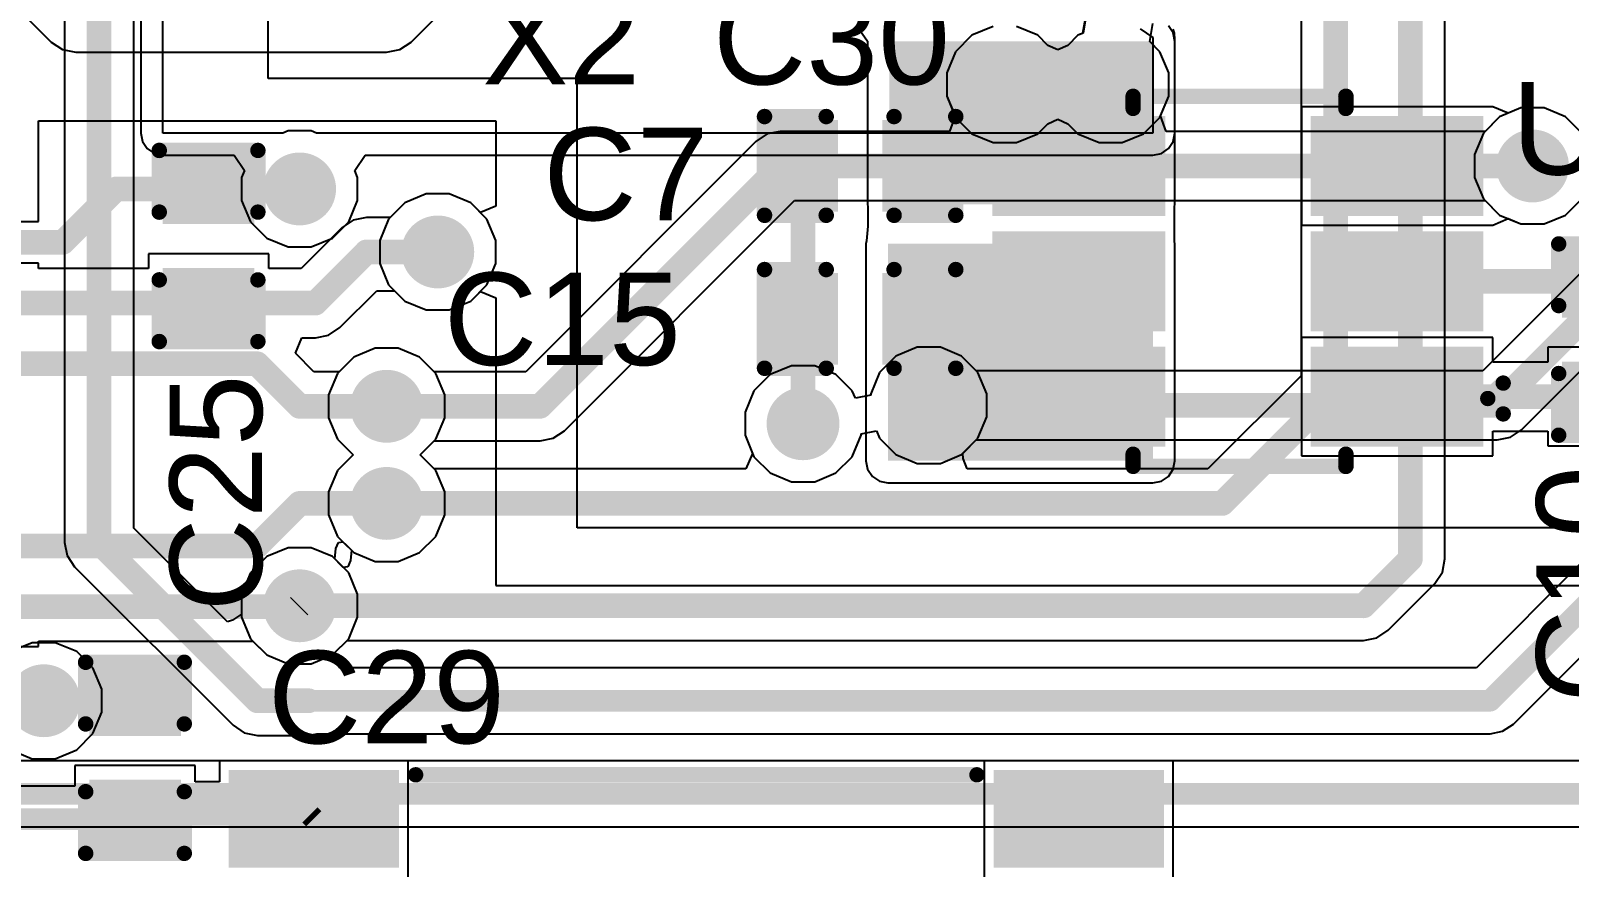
# Model space of a CAD drawing. Header units: inches. Extents: x -3 to 128, y -12 to 41.
# Drawn here: x 108.5 to 121.17, y 12.37 to 19.3 of the extents above; entities that cross this region are included whole.
import ezdxf

# ---------------------------------------------------------------- set-up
doc = ezdxf.new("R2010")
doc.units = ezdxf.units.IN
for name, color, linetype in [('Bottom Layer', 5, 'Continuous'), ('Layer 1', 16, 'Continuous'), ('Layer 2', 76, 'Continuous'), ('Top Layer', 1, 'Continuous'), ('Top Overlay', 2, 'Continuous'), ('Top Paste', 8, 'Continuous'), ('Top Solder', 216, 'Continuous'), ('Via Holes', 16, 'Continuous')]:
    doc.layers.add(name, color=color, linetype=linetype)
doc.styles.add('Arial', font='', dxfattribs={"height": 0.2})
doc.styles.get('Arial').set_extended_font_data('Arial')

msp = doc.modelspace()

# ---------------------------------------------------------------- hatches: boundary and pattern name
at = {"layer": 'Bottom Layer'}
h = msp.add_hatch(color=5, dxfattribs=at)
edge = h.paths.add_edge_path()
edge.add_arc((116.526, 18.859), 0.3, 0, 360)
h = msp.add_hatch(color=5, dxfattribs=at)
edge = h.paths.add_edge_path()
edge.add_arc((117.398, 18.859), 0.3, 0, 360)
h = msp.add_hatch(color=5, dxfattribs=at)
edge = h.paths.add_edge_path()
edge.add_arc((120.872, 18.188), 0.3, 0, 360)
h = msp.add_hatch(color=5, dxfattribs=at)
edge = h.paths.add_edge_path()
edge.add_arc((110.718, 17.999), 0.3, 0, 360)
h = msp.add_hatch(color=5, dxfattribs=at)
edge = h.paths.add_edge_path()
edge.add_arc((111.856, 17.48), 0.3, 0, 360)
h = msp.add_hatch(color=5, dxfattribs=at)
edge = h.paths.add_edge_path()
edge.add_arc((111.435, 16.209), 0.3, 0, 360)
h = msp.add_hatch(color=5, dxfattribs=at)
edge = h.paths.add_edge_path()
edge.add_arc((115.899, 16.217), 0.3, 0, 360)
h = msp.add_hatch(color=5, dxfattribs=at)
edge = h.paths.add_edge_path()
edge.add_arc((114.864, 16.065), 0.3, 0, 360)
h = msp.add_hatch(color=5, dxfattribs=at)
edge = h.paths.add_edge_path()
edge.add_arc((111.435, 15.409), 0.3, 0, 360)
h = msp.add_hatch(color=5, dxfattribs=at)
edge = h.paths.add_edge_path()
edge.add_arc((110.718, 14.566), 0.3, 0, 360)
h = msp.add_hatch(color=5, dxfattribs=at)
edge = h.paths.add_edge_path()
edge.add_arc((108.611, 13.784), 0.3, 0, 360)
at = {"layer": 'Layer 1'}
h = msp.add_hatch(color=16, dxfattribs=at)
edge = h.paths.add_edge_path()
edge.add_arc((116.526, 18.859), 0.3, 0, 360)
h = msp.add_hatch(color=16, dxfattribs=at)
edge = h.paths.add_edge_path()
edge.add_arc((117.398, 18.859), 0.3, 0, 360)
h = msp.add_hatch(color=16, dxfattribs=at)
edge = h.paths.add_edge_path()
edge.add_arc((120.872, 18.188), 0.3, 0, 360)
h = msp.add_hatch(color=16, dxfattribs=at)
edge = h.paths.add_edge_path()
edge.add_arc((110.718, 17.999), 0.3, 0, 360)
h = msp.add_hatch(color=16, dxfattribs=at)
edge = h.paths.add_edge_path()
edge.add_arc((111.856, 17.48), 0.3, 0, 360)
h = msp.add_hatch(color=16, dxfattribs=at)
edge = h.paths.add_edge_path()
edge.add_arc((111.435, 16.209), 0.3, 0, 360)
h = msp.add_hatch(color=16, dxfattribs=at)
edge = h.paths.add_edge_path()
edge.add_arc((115.899, 16.217), 0.3, 0, 360)
h = msp.add_hatch(color=16, dxfattribs=at)
edge = h.paths.add_edge_path()
edge.add_arc((114.864, 16.065), 0.3, 0, 360)
h = msp.add_hatch(color=16, dxfattribs=at)
edge = h.paths.add_edge_path()
edge.add_arc((111.435, 15.409), 0.3, 0, 360)
h = msp.add_hatch(color=16, dxfattribs=at)
edge = h.paths.add_edge_path()
edge.add_arc((110.718, 14.566), 0.3, 0, 360)
h = msp.add_hatch(color=16, dxfattribs=at)
edge = h.paths.add_edge_path()
edge.add_arc((108.611, 13.784), 0.3, 0, 360)
at = {"layer": 'Layer 2'}
h = msp.add_hatch(color=76, dxfattribs=at)
edge = h.paths.add_edge_path()
edge.add_arc((116.526, 18.859), 0.3, 0, 360)
h = msp.add_hatch(color=76, dxfattribs=at)
edge = h.paths.add_edge_path()
edge.add_arc((117.398, 18.859), 0.3, 0, 360)
h = msp.add_hatch(color=76, dxfattribs=at)
edge = h.paths.add_edge_path()
edge.add_arc((120.872, 18.188), 0.3, 0, 360)
h = msp.add_hatch(color=76, dxfattribs=at)
edge = h.paths.add_edge_path()
edge.add_arc((110.718, 17.999), 0.3, 0, 360)
h = msp.add_hatch(color=76, dxfattribs=at)
edge = h.paths.add_edge_path()
edge.add_arc((111.856, 17.48), 0.3, 0, 360)
h = msp.add_hatch(color=76, dxfattribs=at)
edge = h.paths.add_edge_path()
edge.add_arc((111.435, 16.209), 0.3, 0, 360)
h = msp.add_hatch(color=76, dxfattribs=at)
edge = h.paths.add_edge_path()
edge.add_arc((115.899, 16.217), 0.3, 0, 360)
h = msp.add_hatch(color=76, dxfattribs=at)
edge = h.paths.add_edge_path()
edge.add_arc((114.864, 16.065), 0.3, 0, 360)
h = msp.add_hatch(color=76, dxfattribs=at)
edge = h.paths.add_edge_path()
edge.add_arc((111.435, 15.409), 0.3, 0, 360)
h = msp.add_hatch(color=76, dxfattribs=at)
edge = h.paths.add_edge_path()
edge.add_arc((110.718, 14.566), 0.3, 0, 360)
h = msp.add_hatch(color=76, dxfattribs=at)
edge = h.paths.add_edge_path()
edge.add_arc((108.611, 13.784), 0.3, 0, 360)
at = {"layer": 'Top Layer'}
for points in [[(115.576, 17.871), (117.746, 17.871), (117.746, 19.214), (115.576, 19.214)], [(114.636, 17.871), (114.636, 18.506), (115.093, 18.506), (115.093, 17.871)], [(115.576, 17.871), (115.576, 18.506), (116.033, 18.506), (116.033, 17.871)], [(117.746, 17.878), (116.526, 17.878), (116.526, 18.498), (117.746, 18.498)], [(120.366, 17.878), (119.146, 17.878), (119.146, 18.498), (120.366, 18.498)], [(109.651, 18.227), (110.286, 18.227), (110.286, 17.77), (109.651, 17.77)], [(115.563, 15.76), (117.746, 15.76), (117.746, 17.548), (115.563, 17.548)], [(117.746, 16.928), (116.526, 16.928), (116.526, 17.548), (117.746, 17.548)], [(120.366, 16.928), (119.146, 16.928), (119.146, 17.548), (120.366, 17.548)], [(109.651, 17.288), (110.286, 17.288), (110.286, 16.83), (109.651, 16.83)], [(114.636, 16.611), (114.636, 17.246), (115.093, 17.246), (115.093, 16.611)], [(115.576, 16.611), (115.576, 17.246), (116.033, 17.246), (116.033, 16.611)], [(117.746, 15.978), (116.526, 15.978), (116.526, 16.598), (117.746, 16.598)], [(120.366, 15.978), (119.146, 15.978), (119.146, 16.598), (120.366, 16.598)], [(109.045, 14.013), (109.68, 14.013), (109.68, 13.555), (109.045, 13.555)], [(109.045, 13.073), (109.68, 13.073), (109.68, 12.616), (109.045, 12.616)], [(110.235, 13.112), (111.435, 13.112), (111.435, 12.512), (110.235, 12.512)], [(116.535, 13.112), (117.735, 13.112), (117.735, 12.512), (116.535, 12.512)]]:
    msp.add_hatch(color=1, dxfattribs=at).paths.add_polyline_path(points)
h = msp.add_hatch(color=1, dxfattribs=at)
edge = h.paths.add_edge_path()
edge.add_arc((116.526, 18.859), 0.3, 0, 360)
h = msp.add_hatch(color=1, dxfattribs=at)
edge = h.paths.add_edge_path()
edge.add_arc((117.398, 18.859), 0.3, 0, 360)
h = msp.add_hatch(color=1, dxfattribs=at)
edge = h.paths.add_edge_path()
edge.add_arc((120.872, 18.188), 0.3, 0, 360)
h = msp.add_hatch(color=1, dxfattribs=at)
edge = h.paths.add_edge_path()
edge.add_arc((110.718, 17.999), 0.3, 0, 360)
h = msp.add_hatch(color=1, dxfattribs=at)
edge = h.paths.add_edge_path()
edge.add_arc((111.856, 17.48), 0.3, 0, 360)
h = msp.add_hatch(color=1, dxfattribs=at)
edge = h.paths.add_edge_path()
edge.add_arc((111.435, 16.209), 0.3, 0, 360)
h = msp.add_hatch(color=1, dxfattribs=at)
edge = h.paths.add_edge_path()
edge.add_arc((115.899, 16.217), 0.3, 0, 360)
h = msp.add_hatch(color=1, dxfattribs=at)
edge = h.paths.add_edge_path()
edge.add_arc((114.864, 16.065), 0.3, 0, 360)
h = msp.add_hatch(color=1, dxfattribs=at)
edge = h.paths.add_edge_path()
edge.add_arc((111.435, 15.409), 0.3, 0, 360)
h = msp.add_hatch(color=1, dxfattribs=at)
edge = h.paths.add_edge_path()
edge.add_arc((110.718, 14.566), 0.3, 0, 360)
h = msp.add_hatch(color=1, dxfattribs=at)
edge = h.paths.add_edge_path()
edge.add_arc((108.611, 13.784), 0.3, 0, 360)
at = {"layer": 'Top Paste'}
for points in [[(114.636, 17.871), (114.636, 18.506), (115.093, 18.506), (115.093, 17.871)], [(115.576, 17.871), (115.576, 18.506), (116.033, 18.506), (116.033, 17.871)], [(117.746, 17.878), (116.526, 17.878), (116.526, 18.498), (117.746, 18.498)], [(120.366, 17.878), (119.146, 17.878), (119.146, 18.498), (120.366, 18.498)], [(109.651, 18.227), (110.286, 18.227), (110.286, 17.77), (109.651, 17.77)], [(117.746, 16.928), (116.526, 16.928), (116.526, 17.548), (117.746, 17.548)], [(120.366, 16.928), (119.146, 16.928), (119.146, 17.548), (120.366, 17.548)], [(109.651, 17.288), (110.286, 17.288), (110.286, 16.83), (109.651, 16.83)], [(114.636, 16.611), (114.636, 17.246), (115.093, 17.246), (115.093, 16.611)], [(115.576, 16.611), (115.576, 17.246), (116.033, 17.246), (116.033, 16.611)], [(117.746, 15.978), (116.526, 15.978), (116.526, 16.598), (117.746, 16.598)], [(120.366, 15.978), (119.146, 15.978), (119.146, 16.598), (120.366, 16.598)], [(109.045, 14.013), (109.68, 14.013), (109.68, 13.555), (109.045, 13.555)], [(109.045, 13.073), (109.68, 13.073), (109.68, 12.616), (109.045, 12.616)], [(110.235, 13.112), (111.435, 13.112), (111.435, 12.512), (110.235, 12.512)], [(116.535, 13.112), (117.735, 13.112), (117.735, 12.512), (116.535, 12.512)]]:
    msp.add_hatch(color=8, dxfattribs=at).paths.add_polyline_path(points)
at = {"layer": 'Top Solder'}
for points in [[(114.576, 17.811), (114.576, 18.566), (115.153, 18.566), (115.153, 17.811)], [(115.516, 17.811), (115.516, 18.566), (116.093, 18.566), (116.093, 17.811)], [(117.847, 17.777), (116.424, 17.777), (116.424, 18.6), (117.847, 18.6)], [(120.467, 17.777), (119.044, 17.777), (119.044, 18.6), (120.467, 18.6)], [(109.591, 18.287), (110.346, 18.287), (110.346, 17.71), (109.591, 17.71)], [(117.847, 16.827), (116.424, 16.827), (116.424, 17.65), (117.847, 17.65)], [(120.467, 16.827), (119.044, 16.827), (119.044, 17.65), (120.467, 17.65)], [(121.116, 17.517), (121.871, 17.517), (121.871, 16.94), (121.116, 16.94)], [(109.591, 17.348), (110.346, 17.348), (110.346, 16.77), (109.591, 16.77)], [(114.576, 16.551), (114.576, 17.306), (115.153, 17.306), (115.153, 16.551)], [(115.516, 16.551), (115.516, 17.306), (116.093, 17.306), (116.093, 16.551)], [(117.847, 15.877), (116.424, 15.877), (116.424, 16.7), (117.847, 16.7)], [(120.467, 15.877), (119.044, 15.877), (119.044, 16.7), (120.467, 16.7)], [(121.116, 16.577), (121.871, 16.577), (121.871, 16), (121.116, 16)], [(108.985, 14.073), (109.74, 14.073), (109.74, 13.495), (108.985, 13.495)], [(110.134, 13.213), (111.537, 13.213), (111.537, 12.41), (110.134, 12.41)], [(116.434, 13.213), (117.837, 13.213), (117.837, 12.41), (116.434, 12.41)], [(108.985, 13.133), (109.74, 13.133), (109.74, 12.556), (108.985, 12.556)]]:
    msp.add_hatch(color=216, dxfattribs=at).paths.add_polyline_path(points)
at = {"layer": 'Via Holes'}
h = msp.add_hatch(color=7, dxfattribs=at)
edge = h.paths.add_edge_path()
edge.add_arc((116.526, 18.859), 0.15, 0, 360)
h = msp.add_hatch(color=7, dxfattribs=at)
edge = h.paths.add_edge_path()
edge.add_arc((117.398, 18.859), 0.15, 0, 360)
h = msp.add_hatch(color=7, dxfattribs=at)
edge = h.paths.add_edge_path()
edge.add_arc((120.872, 18.188), 0.15, 0, 360)
h = msp.add_hatch(color=7, dxfattribs=at)
edge = h.paths.add_edge_path()
edge.add_arc((110.718, 17.999), 0.15, 0, 360)
h = msp.add_hatch(color=7, dxfattribs=at)
edge = h.paths.add_edge_path()
edge.add_arc((111.856, 17.48), 0.15, 0, 360)
h = msp.add_hatch(color=7, dxfattribs=at)
edge = h.paths.add_edge_path()
edge.add_arc((111.435, 16.209), 0.15, 0, 360)
h = msp.add_hatch(color=7, dxfattribs=at)
edge = h.paths.add_edge_path()
edge.add_arc((115.899, 16.217), 0.15, 0, 360)
h = msp.add_hatch(color=7, dxfattribs=at)
edge = h.paths.add_edge_path()
edge.add_arc((114.864, 16.065), 0.15, 0, 360)
h = msp.add_hatch(color=7, dxfattribs=at)
edge = h.paths.add_edge_path()
edge.add_arc((111.435, 15.409), 0.15, 0, 360)
h = msp.add_hatch(color=7, dxfattribs=at)
edge = h.paths.add_edge_path()
edge.add_arc((110.718, 14.566), 0.15, 0, 360)
h = msp.add_hatch(color=7, dxfattribs=at)
edge = h.paths.add_edge_path()
edge.add_arc((108.611, 13.784), 0.15, 0, 360)

# ---------------------------------------------------------------- linework, layer by layer
at = {"layer": 'Bottom Layer'}
for p, q in [((108.782, 20.417), (108.782, 15.088)), ((109.352, 15.206), (109.352, 19.823)), ((120.151, 14.952), (120.151, 19.812)), ((117.195, 19.429), (117.171, 19.282)), ((118.966, 19.45), (118.966, 16.461)), ((116.255, 19.264), (116.121, 19.129)), ((116.431, 19.337), (116.255, 19.264)), ((116.797, 19.264), (116.621, 19.337)), ((116.879, 19.181), (116.797, 19.264)), ((117.127, 19.264), (117.045, 19.181)), ((117.171, 19.282), (117.127, 19.264)), ((117.72, 19.212), (117.744, 19.36)), ((116.962, 19.144), (116.879, 19.181)), ((117.045, 19.181), (116.962, 19.144)), ((117.803, 19.129), (117.72, 19.212)), ((116.121, 19.129), (116.048, 18.954)), ((117.876, 18.954), (117.803, 19.129)), ((116.048, 18.954), (116.048, 18.764)), ((117.876, 18.764), (117.876, 18.954)), ((116.048, 18.764), (116.121, 18.588)), ((117.803, 18.588), (117.876, 18.764)), ((120.777, 18.666), (120.601, 18.593)), ((120.967, 18.666), (120.777, 18.666)), ((121.143, 18.593), (120.967, 18.666)), ((116.121, 18.588), (116.255, 18.454)), ((116.797, 18.454), (116.879, 18.536)), ((116.879, 18.536), (116.962, 18.574)), ((116.962, 18.574), (117.045, 18.536)), ((117.045, 18.536), (117.127, 18.454)), ((117.669, 18.454), (117.803, 18.588)), ((120.601, 18.593), (120.467, 18.459)), ((121.277, 18.459), (121.143, 18.593)), ((116.255, 18.454), (116.431, 18.381)), ((116.431, 18.381), (116.621, 18.381)), ((116.621, 18.381), (116.797, 18.454)), ((117.127, 18.454), (117.303, 18.381)), ((117.303, 18.381), (117.493, 18.381)), ((117.493, 18.381), (117.669, 18.454)), ((120.467, 18.459), (120.394, 18.283)), ((120.394, 18.283), (120.394, 18.093)), ((120.394, 18.093), (120.467, 17.918)), ((111.585, 17.885), (111.451, 17.751)), ((111.761, 17.958), (111.585, 17.885)), ((111.951, 17.958), (111.761, 17.958)), ((112.127, 17.885), (111.951, 17.958)), ((112.261, 17.751), (112.127, 17.885)), ((120.467, 17.918), (120.601, 17.783)), ((121.143, 17.783), (121.277, 17.918)), ((111.451, 17.751), (111.378, 17.575)), ((112.334, 17.575), (112.261, 17.751)), ((120.601, 17.783), (120.777, 17.711)), ((120.967, 17.711), (121.143, 17.783)), ((120.777, 17.711), (120.967, 17.711)), ((111.378, 17.575), (111.378, 17.385)), ((112.334, 17.385), (112.334, 17.575)), ((111.378, 17.385), (111.451, 17.209)), ((112.261, 17.209), (112.334, 17.385)), ((111.451, 17.209), (111.585, 17.075)), ((112.127, 17.075), (112.261, 17.209)), ((111.585, 17.075), (111.761, 17.002)), ((111.761, 17.002), (111.951, 17.002)), ((111.951, 17.002), (112.127, 17.075)), ((111.164, 16.614), (111.03, 16.48)), ((111.34, 16.687), (111.164, 16.614)), ((111.53, 16.687), (111.34, 16.687)), ((111.706, 16.614), (111.53, 16.687)), ((111.84, 16.48), (111.706, 16.614)), ((115.629, 16.622), (115.494, 16.488)), ((115.804, 16.695), (115.629, 16.622)), ((115.995, 16.695), (115.804, 16.695)), ((116.17, 16.622), (115.995, 16.695)), ((116.305, 16.488), (116.17, 16.622)), ((111.03, 16.48), (110.957, 16.304)), ((111.913, 16.304), (111.84, 16.48)), ((114.769, 16.542), (114.594, 16.47)), ((114.96, 16.542), (114.769, 16.542)), ((115.135, 16.47), (114.96, 16.542)), ((115.494, 16.488), (115.422, 16.312)), ((116.377, 16.312), (116.305, 16.488)), ((114.594, 16.47), (114.459, 16.335)), ((115.27, 16.335), (115.135, 16.47)), ((118.966, 16.461), (118.199, 15.694)), ((110.957, 16.304), (110.957, 16.114)), ((111.913, 16.114), (111.913, 16.304)), ((114.459, 16.335), (114.387, 16.16)), ((115.295, 16.275), (115.27, 16.335)), ((115.422, 16.3), (115.295, 16.275)), ((115.422, 16.312), (115.422, 16.3)), ((116.377, 16.122), (116.377, 16.312)), ((110.957, 16.114), (111.03, 15.938)), ((111.84, 15.938), (111.913, 16.114)), ((114.387, 16.16), (114.387, 15.97)), ((116.305, 15.946), (116.377, 16.122)), ((114.387, 15.97), (114.448, 15.821)), ((111.03, 15.938), (111.159, 15.809)), ((111.711, 15.809), (111.84, 15.938)), ((116.179, 15.821), (116.305, 15.946)), ((111.159, 15.809), (111.03, 15.68)), ((111.826, 15.694), (111.711, 15.809)), ((114.448, 15.821), (114.394, 15.694)), ((116.183, 15.779), (116.179, 15.821)), ((116.217, 15.694), (116.183, 15.779)), ((111.03, 15.68), (110.957, 15.504)), ((114.394, 15.694), (111.826, 15.694)), ((118.199, 15.694), (116.217, 15.694)), ((110.957, 15.504), (110.957, 15.314)), ((110.123, 14.435), (109.352, 15.206)), ((110.957, 15.314), (111.03, 15.138)), ((108.782, 15.088), (108.782, 15.088)), ((108.782, 15.088), (108.804, 14.979)), ((111.03, 15.138), (111.146, 15.023)), ((108.804, 14.979), (108.865, 14.887)), ((110.447, 14.971), (110.313, 14.837)), ((110.623, 15.044), (110.447, 14.971)), ((110.813, 15.044), (110.623, 15.044)), ((110.989, 14.971), (110.813, 15.044)), ((111.078, 14.881), (110.989, 14.971)), ((111.146, 15.023), (111.136, 14.938)), ((120.13, 14.843), (120.151, 14.952)), ((120.151, 14.952), (120.151, 14.952)), ((108.865, 14.887), (110.17, 13.582)), ((110.313, 14.837), (110.24, 14.661)), ((111.115, 14.888), (111.078, 14.881)), ((111.136, 14.938), (111.115, 14.888)), ((120.068, 14.75), (120.13, 14.843)), ((121.265, 14.911), (120.41, 14.056)), ((119.682, 14.365), (120.068, 14.75)), ((110.24, 14.661), (110.24, 14.498)), ((110.165, 14.448), (110.123, 14.435)), ((110.24, 14.498), (110.165, 14.448)), ((120.715, 13.592), (121.649, 14.526)), ((119.59, 14.303), (119.682, 14.365)), ((111.01, 14.183), (111.109, 14.281)), ((111.109, 14.281), (119.481, 14.281)), ((119.481, 14.281), (119.59, 14.303)), ((119.481, 14.281), (119.481, 14.281)), ((111.035, 14.08), (111.01, 14.183)), ((111.049, 14.056), (111.035, 14.08)), ((120.41, 14.056), (111.049, 14.056)), ((110.17, 13.582), (110.17, 13.582)), ((110.17, 13.582), (110.262, 13.521)), ((120.626, 13.533), (120.715, 13.592)), ((110.262, 13.521), (110.371, 13.499)), ((110.371, 13.499), (110.794, 13.499)), ((110.794, 13.499), (110.859, 13.512)), ((110.859, 13.512), (120.522, 13.512)), ((120.522, 13.512), (120.626, 13.533)), ((122.391, 13.289), (106.057, 13.289)), ((105.944, 12.745), (122.503, 12.745))]:
    msp.add_line(p, q, dxfattribs=at)
for points, const_width in [([(109.067, 15.088), (109.067, 20.808)], 0.203), ([(119.251, 16.343), (119.251, 20.216)], 0.203), ([(119.866, 14.952), (119.866, 19.93)], 0.203), ([(118.317, 15.409), (119.251, 16.343)], 0.203), ([(111.435, 15.409), (118.317, 15.409)], 0.203), ([(109.067, 15.088), (110.371, 13.784)], 0.203), ([(120.522, 13.784), (121.743, 15.004)], 0.178), ([(119.481, 14.566), (119.866, 14.952)], 0.203), ([(110.718, 14.566), (119.481, 14.566)], 0.203), ([(110.371, 13.784), (110.794, 13.784)], 0.203), ([(110.794, 13.784), (120.522, 13.784)], 0.178), ([(105.944, 13.017), (122.503, 13.017)], 0.178)]:
    msp.add_lwpolyline(points, dxfattribs=dict(at, const_width=const_width))
for points, const_width in [([(119.2, 16.343, 1), (119.301, 16.343, 1)], 0.102), ([(119.2, 16.343, 1), (119.301, 16.343, 1)], 0.102), ([(111.384, 15.409, 1), (111.486, 15.409, 1)], 0.102), ([(118.266, 15.409, 1), (118.368, 15.409, 1)], 0.102), ([(118.266, 15.409, 1), (118.368, 15.409, 1)], 0.102), ([(109.016, 15.088, 1), (109.118, 15.088, 1)], 0.102), ([(109.016, 15.088, 1), (109.118, 15.088, 1)], 0.102), ([(119.816, 14.952, 1), (119.917, 14.952, 1)], 0.102), ([(119.816, 14.952, 1), (119.917, 14.952, 1)], 0.102), ([(110.667, 14.566, 1), (110.769, 14.566, 1)], 0.102), ([(119.43, 14.566, 1), (119.532, 14.566, 1)], 0.102), ([(119.43, 14.566, 1), (119.532, 14.566, 1)], 0.102), ([(110.32, 13.784, 1), (110.422, 13.784, 1)], 0.102), ([(110.32, 13.784, 1), (110.422, 13.784, 1)], 0.102), ([(110.743, 13.784, 1), (110.844, 13.784, 1)], 0.102), ([(110.749, 13.784, 1), (110.838, 13.784, 1)], 0.0889), ([(120.478, 13.784, 1), (120.567, 13.784, 1)], 0.0889), ([(120.478, 13.784, 1), (120.567, 13.784, 1)], 0.0889)]:
    msp.add_lwpolyline(points, format="xyb", close=True, dxfattribs=dict(at, const_width=const_width))
at = {"layer": 'Layer 1'}
for p, q in [((105.792, 22.089), (108.673, 19.208)), ((111.637, 19.208), (111.927, 19.498)), ((117.188, 19.399), (117.165, 19.279)), ((116.255, 19.264), (116.121, 19.129)), ((116.431, 19.337), (116.255, 19.264)), ((116.797, 19.264), (116.621, 19.337)), ((116.879, 19.181), (116.797, 19.264)), ((117.127, 19.264), (117.045, 19.181)), ((117.165, 19.279), (117.127, 19.264)), ((117.72, 19.212), (117.744, 19.36)), ((108.673, 19.208), (108.673, 19.208)), ((108.673, 19.208), (108.766, 19.146)), ((108.766, 19.146), (108.875, 19.124)), ((111.435, 19.124), (111.544, 19.146)), ((111.544, 19.146), (111.637, 19.208)), ((116.962, 19.144), (116.879, 19.181)), ((117.045, 19.181), (116.962, 19.144)), ((117.803, 19.129), (117.72, 19.212)), ((108.875, 19.124), (111.435, 19.124)), ((111.435, 19.124), (111.435, 19.124)), ((116.121, 19.129), (116.048, 18.954)), ((117.876, 18.954), (117.803, 19.129)), ((116.048, 18.954), (116.048, 18.764)), ((117.876, 18.764), (117.876, 18.954)), ((116.048, 18.764), (116.116, 18.6)), ((117.808, 18.6), (117.876, 18.764)), ((120.777, 18.666), (120.601, 18.593)), ((120.967, 18.666), (120.777, 18.666)), ((121.143, 18.593), (120.967, 18.666)), ((116.116, 18.6), (116.07, 18.473)), ((117.854, 18.473), (117.808, 18.6)), ((120.601, 18.593), (120.481, 18.473)), ((121.277, 18.459), (121.143, 18.593)), ((114.476, 18.39), (112.58, 16.494)), ((114.568, 18.452), (114.476, 18.39)), ((114.476, 18.39), (114.476, 18.39)), ((114.677, 18.473), (114.568, 18.452)), ((116.07, 18.473), (114.677, 18.473)), ((114.677, 18.473), (114.677, 18.473)), ((120.481, 18.473), (117.854, 18.473)), ((111.585, 17.885), (111.451, 17.751)), ((111.761, 17.958), (111.585, 17.885)), ((111.951, 17.958), (111.761, 17.958)), ((112.127, 17.885), (111.951, 17.958)), ((112.261, 17.751), (112.127, 17.885)), ((112.9, 16.008), (114.795, 17.903)), ((114.795, 17.903), (120.481, 17.903)), ((120.481, 17.903), (120.601, 17.783)), ((121.143, 17.783), (121.277, 17.918)), ((111.451, 17.751), (111.378, 17.575)), ((112.334, 17.575), (112.261, 17.751)), ((120.601, 17.783), (120.777, 17.711)), ((120.967, 17.711), (121.143, 17.783)), ((120.777, 17.711), (120.967, 17.711)), ((111.378, 17.575), (111.378, 17.385)), ((112.334, 17.385), (112.334, 17.575)), ((121.458, 17.497), (120.463, 16.502)), ((111.378, 17.385), (111.451, 17.209)), ((112.261, 17.209), (112.334, 17.385)), ((111.451, 17.209), (111.585, 17.075)), ((112.127, 17.075), (112.261, 17.209)), ((120.782, 16.016), (121.944, 17.178)), ((111.585, 17.075), (111.761, 17.002)), ((111.761, 17.002), (111.951, 17.002)), ((111.951, 17.002), (112.127, 17.075)), ((111.164, 16.614), (111.03, 16.48)), ((111.34, 16.687), (111.164, 16.614)), ((111.53, 16.687), (111.34, 16.687)), ((111.706, 16.614), (111.53, 16.687)), ((111.826, 16.494), (111.706, 16.614)), ((115.629, 16.622), (115.494, 16.488)), ((115.804, 16.695), (115.629, 16.622)), ((115.995, 16.695), (115.804, 16.695)), ((116.17, 16.622), (115.995, 16.695)), ((116.29, 16.502), (116.17, 16.622)), ((111.03, 16.48), (110.957, 16.304)), ((112.58, 16.494), (111.826, 16.494)), ((114.769, 16.542), (114.594, 16.47)), ((114.96, 16.542), (114.769, 16.542)), ((115.135, 16.47), (114.96, 16.542)), ((115.494, 16.488), (115.422, 16.312)), ((120.463, 16.502), (116.29, 16.502)), ((114.594, 16.47), (114.459, 16.335)), ((115.27, 16.335), (115.135, 16.47)), ((110.957, 16.304), (110.957, 16.114)), ((114.459, 16.335), (114.387, 16.16)), ((115.295, 16.275), (115.27, 16.335)), ((115.422, 16.3), (115.295, 16.275)), ((115.422, 16.312), (115.422, 16.3)), ((110.957, 16.114), (111.03, 15.938)), ((114.387, 16.16), (114.387, 15.97)), ((112.807, 15.946), (112.9, 16.008)), ((114.387, 15.97), (114.459, 15.794)), ((115.27, 15.794), (115.342, 15.97)), ((115.342, 15.982), (115.469, 16.007)), ((115.342, 15.97), (115.342, 15.982)), ((115.469, 16.007), (115.494, 15.946)), ((120.69, 15.954), (120.782, 16.016)), ((111.03, 15.938), (111.159, 15.809)), ((111.711, 15.809), (111.826, 15.924)), ((111.826, 15.924), (112.698, 15.924)), ((112.698, 15.924), (112.807, 15.946)), ((112.698, 15.924), (112.698, 15.924)), ((115.494, 15.946), (115.629, 15.812)), ((116.17, 15.812), (116.29, 15.932)), ((116.29, 15.932), (120.581, 15.932)), ((120.581, 15.932), (120.69, 15.954)), ((120.581, 15.932), (120.581, 15.932)), ((111.159, 15.809), (111.03, 15.68)), ((111.84, 15.68), (111.711, 15.809)), ((114.459, 15.794), (114.594, 15.66)), ((115.135, 15.66), (115.27, 15.794)), ((115.629, 15.812), (115.804, 15.739)), ((115.804, 15.739), (115.995, 15.739)), ((115.995, 15.739), (116.17, 15.812)), ((111.03, 15.68), (110.957, 15.504)), ((111.913, 15.504), (111.84, 15.68)), ((114.594, 15.66), (114.769, 15.587)), ((114.769, 15.587), (114.96, 15.587)), ((114.96, 15.587), (115.135, 15.66)), ((110.957, 15.504), (110.957, 15.314)), ((111.913, 15.314), (111.913, 15.504)), ((110.957, 15.314), (111.03, 15.138)), ((111.84, 15.138), (111.913, 15.314)), ((111.03, 15.138), (111.164, 15.004)), ((111.706, 15.004), (111.84, 15.138)), ((110.447, 14.971), (110.313, 14.837)), ((110.623, 15.044), (110.447, 14.971)), ((110.813, 15.044), (110.623, 15.044)), ((110.989, 14.971), (110.813, 15.044)), ((111.123, 14.837), (110.989, 14.971)), ((111.164, 15.004), (111.34, 14.931)), ((111.53, 14.931), (111.706, 15.004)), ((110.313, 14.837), (110.24, 14.661)), ((111.196, 14.661), (111.123, 14.837)), ((111.34, 14.931), (111.53, 14.931)), ((110.24, 14.661), (110.24, 14.471)), ((111.196, 14.471), (111.196, 14.661)), ((110.24, 14.471), (110.313, 14.295)), ((111.123, 14.295), (111.196, 14.471)), ((110.313, 14.295), (110.447, 14.161)), ((110.989, 14.161), (111.123, 14.295)), ((110.447, 14.161), (110.623, 14.088)), ((110.623, 14.088), (110.813, 14.088)), ((110.813, 14.088), (110.989, 14.161))]:
    msp.add_line(p, q, dxfattribs=at)
at = {"layer": 'Layer 1', "const_width": 0.203}
for points in [[(112.698, 16.209), (114.677, 18.188)], [(114.677, 18.188), (120.872, 18.188)], [(120.581, 16.217), (121.743, 17.379)], [(111.435, 16.209), (112.698, 16.209)], [(115.899, 16.217), (120.581, 16.217)]]:
    msp.add_lwpolyline(points, dxfattribs=at)
at = {"layer": 'Layer 1', "const_width": 0.102}
for points in [[(114.627, 18.188, 1), (114.728, 18.188, 1)], [(114.627, 18.188, 1), (114.728, 18.188, 1)], [(120.821, 18.188, 1), (120.923, 18.188, 1)], [(111.384, 16.209, 1), (111.486, 16.209, 1)], [(112.647, 16.209, 1), (112.749, 16.209, 1)], [(112.647, 16.209, 1), (112.749, 16.209, 1)], [(115.849, 16.217, 1), (115.95, 16.217, 1)], [(120.53, 16.217, 1), (120.631, 16.217, 1)], [(120.53, 16.217, 1), (120.631, 16.217, 1)]]:
    msp.add_lwpolyline(points, format="xyb", close=True, dxfattribs=at)
at = {"layer": 'Layer 2'}
for p, q in [((109.591, 18.459), (109.591, 22.034)), ((109.41, 20.309), (109.41, 18.459)), ((117.64, 19.317), (117.746, 19.246)), ((117.917, 19.298), (117.913, 19.315)), ((117.924, 19.281), (117.917, 19.298)), ((117.924, 19.264), (117.924, 19.281)), ((117.927, 19.246), (117.924, 19.264)), ((117.746, 19.246), (117.746, 18.459)), ((117.927, 18.459), (117.927, 19.246)), ((120.777, 18.666), (120.601, 18.593)), ((120.967, 18.666), (120.777, 18.666)), ((121.143, 18.593), (120.967, 18.666)), ((120.601, 18.593), (120.467, 18.459)), ((121.277, 18.459), (121.143, 18.593)), ((109.41, 18.459), (109.424, 18.39)), ((109.424, 18.39), (109.463, 18.331)), ((110.58, 18.459), (109.591, 18.459)), ((110.623, 18.477), (110.58, 18.459)), ((110.813, 18.477), (110.623, 18.477)), ((110.856, 18.459), (110.813, 18.477)), ((117.746, 18.459), (110.856, 18.459)), ((117.874, 18.331), (117.913, 18.39)), ((117.913, 18.39), (117.927, 18.459)), ((120.467, 18.459), (120.394, 18.283)), ((109.463, 18.331), (109.522, 18.292)), ((109.522, 18.292), (109.591, 18.278)), ((109.591, 18.278), (110.179, 18.278)), ((110.179, 18.278), (110.264, 18.151)), ((111.172, 18.151), (111.257, 18.278)), ((111.257, 18.278), (117.746, 18.278)), ((117.746, 18.278), (117.815, 18.292)), ((117.815, 18.292), (117.874, 18.331)), ((120.394, 18.283), (120.394, 18.093)), ((110.264, 18.151), (110.24, 18.094)), ((111.196, 18.094), (111.172, 18.151)), ((110.24, 18.094), (110.24, 17.904)), ((111.196, 17.904), (111.196, 18.094)), ((120.394, 18.093), (120.467, 17.918)), ((110.24, 17.904), (110.313, 17.728)), ((111.123, 17.728), (111.196, 17.904)), ((120.467, 17.918), (120.601, 17.783)), ((121.143, 17.783), (121.277, 17.918)), ((120.601, 17.783), (120.777, 17.711)), ((120.967, 17.711), (121.143, 17.783)), ((110.313, 17.728), (110.447, 17.594)), ((110.989, 17.594), (111.123, 17.728)), ((120.777, 17.711), (120.967, 17.711)), ((110.447, 17.594), (110.623, 17.521)), ((110.623, 17.521), (110.813, 17.521)), ((110.813, 17.521), (110.989, 17.594)), ((111.164, 16.614), (111.03, 16.48)), ((111.34, 16.687), (111.164, 16.614)), ((111.53, 16.687), (111.34, 16.687)), ((111.706, 16.614), (111.53, 16.687)), ((111.84, 16.48), (111.706, 16.614)), ((115.629, 16.622), (115.494, 16.488)), ((115.804, 16.695), (115.629, 16.622)), ((115.995, 16.695), (115.804, 16.695)), ((116.17, 16.622), (115.995, 16.695)), ((116.305, 16.488), (116.17, 16.622)), ((111.03, 16.48), (110.957, 16.304)), ((111.913, 16.304), (111.84, 16.48)), ((114.769, 16.542), (114.594, 16.47)), ((114.96, 16.542), (114.769, 16.542)), ((115.135, 16.47), (114.96, 16.542)), ((115.494, 16.488), (115.422, 16.312)), ((116.377, 16.312), (116.305, 16.488)), ((114.594, 16.47), (114.459, 16.335)), ((115.27, 16.335), (115.135, 16.47)), ((110.957, 16.304), (110.957, 16.114)), ((111.913, 16.114), (111.913, 16.304)), ((114.459, 16.335), (114.387, 16.16)), ((115.295, 16.275), (115.27, 16.335)), ((115.422, 16.3), (115.295, 16.275)), ((115.422, 16.312), (115.422, 16.3)), ((116.377, 16.122), (116.377, 16.312)), ((110.957, 16.114), (111.03, 15.938)), ((111.84, 15.938), (111.913, 16.114)), ((114.387, 16.16), (114.387, 15.97)), ((116.305, 15.946), (116.377, 16.122)), ((114.387, 15.97), (114.459, 15.794)), ((115.27, 15.794), (115.342, 15.97)), ((115.342, 15.982), (115.469, 16.007)), ((115.342, 15.97), (115.342, 15.982)), ((115.469, 16.007), (115.494, 15.946)), ((111.03, 15.938), (111.159, 15.809)), ((111.711, 15.809), (111.84, 15.938)), ((115.494, 15.946), (115.629, 15.812)), ((116.17, 15.812), (116.305, 15.946)), ((111.159, 15.809), (111.03, 15.68)), ((111.84, 15.68), (111.711, 15.809)), ((114.459, 15.794), (114.594, 15.66)), ((115.135, 15.66), (115.27, 15.794)), ((115.629, 15.812), (115.804, 15.739)), ((115.804, 15.739), (115.995, 15.739)), ((115.995, 15.739), (116.17, 15.812)), ((111.03, 15.68), (110.957, 15.504)), ((111.913, 15.504), (111.84, 15.68)), ((114.594, 15.66), (114.769, 15.587)), ((114.769, 15.587), (114.96, 15.587)), ((114.96, 15.587), (115.135, 15.66)), ((110.957, 15.504), (110.957, 15.314)), ((111.913, 15.314), (111.913, 15.504)), ((110.957, 15.314), (111.03, 15.138)), ((111.84, 15.138), (111.913, 15.314)), ((111.03, 15.138), (111.164, 15.004)), ((111.706, 15.004), (111.84, 15.138)), ((110.447, 14.971), (110.313, 14.837)), ((110.623, 15.044), (110.447, 14.971)), ((110.813, 15.044), (110.623, 15.044)), ((110.989, 14.971), (110.813, 15.044)), ((111.123, 14.837), (110.989, 14.971)), ((111.164, 15.004), (111.34, 14.931)), ((111.53, 14.931), (111.706, 15.004)), ((110.313, 14.837), (110.24, 14.661)), ((111.196, 14.661), (111.123, 14.837)), ((111.34, 14.931), (111.53, 14.931)), ((110.24, 14.661), (110.24, 14.471)), ((111.196, 14.471), (111.196, 14.661)), ((110.24, 14.471), (110.313, 14.295)), ((111.123, 14.295), (111.196, 14.471)), ((108.516, 14.262), (108.341, 14.189)), ((108.706, 14.262), (108.516, 14.262)), ((108.882, 14.189), (108.706, 14.262)), ((110.313, 14.295), (110.447, 14.161)), ((110.989, 14.161), (111.123, 14.295)), ((109.016, 14.055), (108.882, 14.189)), ((110.447, 14.161), (110.623, 14.088)), ((110.623, 14.088), (110.813, 14.088)), ((110.813, 14.088), (110.989, 14.161)), ((109.089, 13.879), (109.016, 14.055)), ((109.089, 13.689), (109.089, 13.879)), ((109.016, 13.513), (109.089, 13.689)), ((108.882, 13.379), (109.016, 13.513)), ((108.341, 13.379), (108.516, 13.306)), ((108.516, 13.306), (108.706, 13.306)), ((108.706, 13.306), (108.882, 13.379))]:
    msp.add_line(p, q, dxfattribs=at)
at = {"layer": 'Top Layer'}
for p, q in [((110.458, 18.909), (110.458, 22.287)), ((115.306, 19.343), (115.395, 19.216)), ((117.913, 19.284), (117.874, 19.343)), ((117.927, 19.214), (117.913, 19.284)), ((115.395, 19.216), (115.394, 19.214)), ((115.394, 19.214), (115.394, 17.871)), ((117.927, 17.871), (117.927, 19.214)), ((113.004, 18.909), (110.458, 18.909)), ((113.004, 15.207), (113.004, 18.909)), ((120.544, 18.676), (118.968, 18.676)), ((118.968, 18.676), (118.968, 17.701)), ((120.671, 18.622), (120.544, 18.676)), ((120.544, 18.676), (120.544, 18.676)), ((120.777, 18.666), (120.671, 18.622)), ((120.967, 18.666), (120.777, 18.666)), ((121.143, 18.593), (120.967, 18.666)), ((108.568, 17.731), (108.568, 18.559)), ((108.568, 18.559), (112.334, 18.559)), ((112.334, 18.559), (112.334, 17.857)), ((121.277, 18.459), (121.143, 18.593)), ((111.585, 17.885), (111.465, 17.765)), ((111.761, 17.958), (111.585, 17.885)), ((111.951, 17.958), (111.761, 17.958)), ((112.127, 17.885), (111.951, 17.958)), ((112.207, 17.805), (112.127, 17.885)), ((115.394, 17.871), (115.398, 17.853)), ((117.924, 17.853), (117.927, 17.871)), ((121.143, 17.783), (121.277, 17.918)), ((111.16, 17.743), (111.068, 17.681)), ((111.269, 17.765), (111.16, 17.743)), ((111.465, 17.765), (111.269, 17.765)), ((111.269, 17.765), (111.269, 17.765)), ((112.334, 17.857), (112.207, 17.805)), ((115.398, 17.853), (115.398, 17.693)), ((117.924, 17.566), (117.924, 17.853)), ((120.544, 17.701), (120.671, 17.755)), ((120.671, 17.755), (120.777, 17.711)), ((120.967, 17.711), (121.143, 17.783)), ((107.012, 17.731), (108.568, 17.731)), ((111.068, 17.681), (110.73, 17.344)), ((111.068, 17.681), (111.068, 17.681)), ((115.398, 17.693), (115.386, 17.571)), ((115.398, 17.693), (115.398, 17.693)), ((118.968, 17.701), (120.544, 17.701)), ((120.544, 17.701), (120.544, 17.701)), ((120.777, 17.711), (120.967, 17.711)), ((115.386, 17.571), (115.382, 17.548)), ((115.382, 17.548), (115.382, 15.76)), ((117.927, 17.548), (117.924, 17.566)), ((117.927, 15.76), (117.927, 17.548)), ((108.568, 17.387), (107.012, 17.387)), ((108.568, 17.344), (108.568, 17.387)), ((110.464, 17.465), (109.473, 17.465)), ((109.473, 17.465), (109.473, 17.344)), ((110.464, 17.344), (110.464, 17.465)), ((109.473, 17.344), (108.568, 17.344)), ((110.73, 17.344), (110.464, 17.344)), ((111.05, 16.858), (111.353, 17.16)), ((111.353, 17.16), (111.5, 17.16)), ((111.5, 17.16), (111.585, 17.075)), ((112.127, 17.075), (112.207, 17.155)), ((112.207, 17.155), (112.334, 17.102)), ((111.585, 17.075), (111.761, 17.002)), ((111.761, 17.002), (111.951, 17.002)), ((111.951, 17.002), (112.127, 17.075)), ((112.334, 17.102), (112.334, 14.734)), ((110.957, 16.796), (111.05, 16.858)), ((110.683, 16.647), (110.735, 16.774)), ((110.735, 16.774), (110.848, 16.774)), ((110.848, 16.774), (110.957, 16.796)), ((110.848, 16.774), (110.848, 16.774)), ((120.544, 16.776), (118.968, 16.776)), ((118.968, 16.776), (118.968, 15.801)), ((120.544, 16.573), (120.544, 16.776)), ((110.836, 16.494), (110.683, 16.647)), ((111.164, 16.614), (111.044, 16.494)), ((111.34, 16.687), (111.164, 16.614)), ((111.53, 16.687), (111.34, 16.687)), ((111.706, 16.614), (111.53, 16.687)), ((111.84, 16.48), (111.706, 16.614)), ((121.989, 16.695), (120.999, 16.695)), ((120.999, 16.695), (120.999, 16.573)), ((111.044, 16.494), (110.836, 16.494)), ((111.913, 16.304), (111.84, 16.48)), ((120.999, 16.573), (120.544, 16.573)), ((111.913, 16.114), (111.913, 16.304)), ((111.84, 15.938), (111.913, 16.114)), ((120.544, 15.801), (120.544, 16.003)), ((120.544, 16.003), (120.999, 16.003)), ((120.999, 16.003), (120.999, 15.882)), ((111.711, 15.809), (111.84, 15.938)), ((120.999, 15.882), (121.989, 15.882)), ((111.84, 15.68), (111.711, 15.809)), ((115.382, 15.76), (115.395, 15.691)), ((117.913, 15.691), (117.927, 15.76)), ((118.968, 15.801), (120.544, 15.801)), ((111.913, 15.504), (111.84, 15.68)), ((115.395, 15.691), (115.435, 15.632)), ((115.435, 15.632), (115.494, 15.592)), ((115.494, 15.592), (115.563, 15.579)), ((117.746, 15.579), (117.815, 15.592)), ((117.815, 15.592), (117.874, 15.632)), ((117.874, 15.632), (117.913, 15.691)), ((111.913, 15.314), (111.913, 15.504)), ((115.563, 15.579), (117.746, 15.579)), ((111.84, 15.138), (111.913, 15.314)), ((121.31, 15.207), (113.004, 15.207)), ((111.017, 15.037), (111.038, 15.087)), ((111.038, 15.087), (111.075, 15.094)), ((111.075, 15.094), (111.164, 15.004)), ((111.706, 15.004), (111.84, 15.138)), ((111.007, 14.952), (111.017, 15.037)), ((111.123, 14.837), (111.007, 14.952)), ((111.164, 15.004), (111.34, 14.931)), ((111.53, 14.931), (111.706, 15.004)), ((111.196, 14.661), (111.123, 14.837)), ((111.34, 14.931), (111.53, 14.931)), ((112.334, 14.734), (121.338, 14.734)), ((111.196, 14.471), (111.196, 14.661)), ((111.123, 14.295), (111.196, 14.471)), ((107.012, 14.231), (108.568, 14.231)), ((108.568, 14.231), (108.568, 14.274)), ((108.568, 14.274), (110.334, 14.274)), ((110.334, 14.274), (110.447, 14.161)), ((110.989, 14.161), (111.123, 14.295)), ((110.447, 14.161), (110.623, 14.088)), ((110.623, 14.088), (110.813, 14.088)), ((110.813, 14.088), (110.989, 14.161)), ((109.858, 13.251), (108.867, 13.251)), ((108.867, 13.251), (108.867, 13.081)), ((109.858, 13.116), (109.858, 13.251)), ((111.613, 13.289), (110.057, 13.289)), ((110.057, 13.289), (110.057, 13.116)), ((111.613, 12.334), (111.613, 13.289)), ((117.913, 13.289), (116.357, 13.289)), ((116.357, 13.289), (116.357, 12.334)), ((117.913, 12.334), (117.913, 13.289)), ((108.867, 13.081), (106.368, 13.081)), ((110.057, 13.116), (109.858, 13.116))]:
    msp.add_line(p, q, dxfattribs=at)
for points, const_width in [([(114.864, 16.928), (114.864, 18.188)], 0.203), ([(119.756, 18.188), (120.872, 18.188)], 0.203), ([(108.768, 17.559), (109.207, 17.999)], 0.203), ([(109.207, 17.999), (109.968, 17.999)], 0.203), ([(109.968, 17.999), (110.718, 17.999)], 0.203), ([(107.79, 17.559), (108.768, 17.559)], 0.203), ([(110.848, 17.059), (111.269, 17.48)], 0.203), ([(111.269, 17.48), (111.856, 17.48)], 0.203), ([(119.756, 17.238), (122.605, 17.238)], 0.203), ([(107.79, 17.059), (109.968, 17.059)], 0.203), ([(109.968, 17.059), (110.848, 17.059)], 0.203), ([(114.864, 16.065), (114.864, 16.928)], 0.203), ([(107.79, 16.559), (110.368, 16.559)], 0.203), ([(110.368, 16.559), (110.718, 16.209)], 0.203), ([(119.756, 16.288), (121.494, 16.288)], 0.203), ([(110.718, 16.209), (111.435, 16.209)], 0.203), ([(114.864, 15.988), (114.864, 16.065)], 0.203), ([(110.368, 15.059), (110.718, 15.409)], 0.203), ([(110.718, 15.409), (111.435, 15.409)], 0.203), ([(107.79, 15.059), (110.368, 15.059)], 0.203), ([(107.79, 14.559), (110.711, 14.559)], 0.203), ([(110.711, 14.559), (110.718, 14.566)], 0.203), ([(108.611, 13.784), (109.362, 13.784)], 0.203), ([(109.327, 12.809), (109.362, 12.844)], 0.178), ([(109.362, 12.844), (110.803, 12.844)], 0.178), ([(110.803, 12.844), (110.835, 12.812)], 0.178), ([(106.04, 12.809), (109.327, 12.809)], 0.178)]:
    msp.add_lwpolyline(points, dxfattribs=dict(at, const_width=const_width))
for points, const_width in [([(114.814, 18.188, 1), (114.915, 18.188, 1)], 0.102), ([(119.705, 18.188, 1), (119.807, 18.188, 1)], 0.102), ([(120.821, 18.188, 1), (120.923, 18.188, 1)], 0.102), ([(109.157, 17.999, 1), (109.258, 17.999, 1)], 0.102), ([(109.157, 17.999, 1), (109.258, 17.999, 1)], 0.102), ([(109.917, 17.999, 1), (110.019, 17.999, 1)], 0.102), ([(109.917, 17.999, 1), (110.019, 17.999, 1)], 0.102), ([(110.667, 17.999, 1), (110.769, 17.999, 1)], 0.102), ([(108.717, 17.559, 1), (108.818, 17.559, 1)], 0.102), ([(108.717, 17.559, 1), (108.818, 17.559, 1)], 0.102), ([(111.218, 17.48, 1), (111.32, 17.48, 1)], 0.102), ([(111.218, 17.48, 1), (111.32, 17.48, 1)], 0.102), ([(111.805, 17.48, 1), (111.907, 17.48, 1)], 0.102), ([(119.705, 17.238, 1), (119.807, 17.238, 1)], 0.102), ([(109.917, 17.059, 1), (110.019, 17.059, 1)], 0.102), ([(109.917, 17.059, 1), (110.019, 17.059, 1)], 0.102), ([(110.797, 17.059, 1), (110.899, 17.059, 1)], 0.102), ([(110.797, 17.059, 1), (110.899, 17.059, 1)], 0.102), ([(114.814, 16.928, 1), (114.915, 16.928, 1)], 0.102), ([(114.814, 16.928, 1), (114.915, 16.928, 1)], 0.102), ([(110.317, 16.559, 1), (110.419, 16.559, 1)], 0.102), ([(110.317, 16.559, 1), (110.419, 16.559, 1)], 0.102), ([(119.705, 16.288, 1), (119.807, 16.288, 1)], 0.102), ([(110.667, 16.209, 1), (110.769, 16.209, 1)], 0.102), ([(110.667, 16.209, 1), (110.769, 16.209, 1)], 0.102), ([(111.384, 16.209, 1), (111.486, 16.209, 1)], 0.102), ([(114.814, 16.065, 1), (114.915, 16.065, 1)], 0.102), ([(114.814, 16.065, 1), (114.915, 16.065, 1)], 0.102), ([(114.814, 15.988, 1), (114.915, 15.988, 1)], 0.102), ([(110.667, 15.409, 1), (110.769, 15.409, 1)], 0.102), ([(110.667, 15.409, 1), (110.769, 15.409, 1)], 0.102), ([(111.384, 15.409, 1), (111.486, 15.409, 1)], 0.102), ([(110.317, 15.059, 1), (110.419, 15.059, 1)], 0.102), ([(110.317, 15.059, 1), (110.419, 15.059, 1)], 0.102), ([(110.66, 14.559, 1), (110.762, 14.559, 1)], 0.102), ([(110.66, 14.559, 1), (110.762, 14.559, 1)], 0.102), ([(110.667, 14.566, 1), (110.769, 14.566, 1)], 0.102), ([(108.56, 13.784, 1), (108.662, 13.784, 1)], 0.102), ([(109.312, 13.784, 1), (109.413, 13.784, 1)], 0.102), ([(109.318, 12.844, 1), (109.407, 12.844, 1)], 0.0889), ([(109.318, 12.844, 1), (109.407, 12.844, 1)], 0.0889), ([(110.758, 12.844, 1), (110.847, 12.844, 1)], 0.0889), ([(110.758, 12.844, 1), (110.847, 12.844, 1)], 0.0889), ([(109.283, 12.809, 1), (109.372, 12.809, 1)], 0.0889), ([(109.283, 12.809, 1), (109.372, 12.809, 1)], 0.0889), ([(110.791, 12.812, 1), (110.88, 12.812, 1)], 0.0889)]:
    msp.add_lwpolyline(points, format="xyb", close=True, dxfattribs=dict(at, const_width=const_width))
at = {"layer": 'Top Overlay', "const_width": 0.127}
for points in [[(117.582, 18.662), (117.582, 18.762)], [(117.582, 18.762), (119.335, 18.762)], [(119.335, 18.662), (119.335, 18.762)], [(114.547, 18.595), (115.055, 18.595)], [(114.547, 17.782), (114.547, 18.595)], [(115.614, 18.595), (116.122, 18.595)], [(116.122, 17.782), (116.122, 18.595)], [(109.562, 17.808), (109.562, 18.316)], [(109.562, 18.316), (110.375, 18.316)], [(110.375, 17.808), (110.375, 18.316)], [(114.547, 17.782), (115.055, 17.782)], [(115.614, 17.782), (116.122, 17.782)], [(121.087, 17.038), (121.087, 17.546)], [(121.087, 17.546), (121.9, 17.546)], [(114.547, 17.335), (115.055, 17.335)], [(114.547, 16.522), (114.547, 17.335)], [(115.614, 17.335), (116.122, 17.335)], [(116.122, 16.522), (116.122, 17.335)], [(109.562, 16.742), (109.562, 17.25)], [(110.375, 16.742), (110.375, 17.25)], [(109.562, 16.742), (110.375, 16.742)], [(114.547, 16.522), (115.055, 16.522)], [(115.614, 16.522), (116.122, 16.522)], [(121.087, 15.971), (121.087, 16.479)], [(120.503, 16.273), (120.63, 16.4)], [(120.63, 16.146), (120.63, 16.4)], [(120.503, 16.273), (120.63, 16.146)], [(121.087, 15.971), (121.9, 15.971)], [(117.582, 15.714), (117.582, 15.814)], [(119.335, 15.714), (119.335, 15.814)], [(117.582, 15.714), (119.335, 15.714)], [(108.956, 13.593), (108.956, 14.101)], [(108.956, 14.101), (109.769, 14.101)], [(109.769, 13.593), (109.769, 14.101)], [(111.674, 13.174), (116.297, 13.174)], [(108.956, 12.527), (108.956, 13.035)], [(109.769, 12.527), (109.769, 13.035)], [(108.956, 12.527), (109.769, 12.527)]]:
    msp.add_lwpolyline(points, dxfattribs=at)
at = {"layer": 'Top Overlay', "const_width": 0.0635}
for points in [[(117.551, 18.762, 1), (117.614, 18.762, 1)], [(117.551, 18.762, 1), (117.614, 18.762, 1)], [(119.303, 18.762, 1), (119.367, 18.762, 1)], [(119.303, 18.762, 1), (119.367, 18.762, 1)], [(114.515, 18.595, 1), (114.579, 18.595, 1)], [(114.515, 18.595, 1), (114.579, 18.595, 1)], [(115.023, 18.595, 1), (115.087, 18.595, 1)], [(115.582, 18.595, 1), (115.646, 18.595, 1)], [(116.09, 18.595, 1), (116.154, 18.595, 1)], [(116.09, 18.595, 1), (116.154, 18.595, 1)], [(117.551, 18.662, 1), (117.614, 18.662, 1)], [(119.303, 18.662, 1), (119.367, 18.662, 1)], [(109.53, 18.316, 1), (109.594, 18.316, 1)], [(109.53, 18.316, 1), (109.594, 18.316, 1)], [(110.343, 18.316, 1), (110.406, 18.316, 1)], [(110.343, 18.316, 1), (110.406, 18.316, 1)], [(109.53, 17.808, 1), (109.594, 17.808, 1)], [(110.343, 17.808, 1), (110.406, 17.808, 1)], [(114.515, 17.782, 1), (114.579, 17.782, 1)], [(114.515, 17.782, 1), (114.579, 17.782, 1)], [(115.023, 17.782, 1), (115.087, 17.782, 1)], [(115.582, 17.782, 1), (115.646, 17.782, 1)], [(116.09, 17.782, 1), (116.154, 17.782, 1)], [(116.09, 17.782, 1), (116.154, 17.782, 1)], [(121.056, 17.546, 1), (121.119, 17.546, 1)], [(121.056, 17.546, 1), (121.119, 17.546, 1)], [(114.515, 17.335, 1), (114.579, 17.335, 1)], [(114.515, 17.335, 1), (114.579, 17.335, 1)], [(115.023, 17.335, 1), (115.087, 17.335, 1)], [(115.582, 17.335, 1), (115.646, 17.335, 1)], [(116.09, 17.335, 1), (116.154, 17.335, 1)], [(116.09, 17.335, 1), (116.154, 17.335, 1)], [(109.53, 17.25, 1), (109.594, 17.25, 1)], [(110.343, 17.25, 1), (110.406, 17.25, 1)], [(121.056, 17.038, 1), (121.119, 17.038, 1)], [(109.53, 16.742, 1), (109.594, 16.742, 1)], [(109.53, 16.742, 1), (109.594, 16.742, 1)], [(110.343, 16.742, 1), (110.406, 16.742, 1)], [(110.343, 16.742, 1), (110.406, 16.742, 1)], [(114.515, 16.522, 1), (114.579, 16.522, 1)], [(114.515, 16.522, 1), (114.579, 16.522, 1)], [(115.023, 16.522, 1), (115.087, 16.522, 1)], [(115.582, 16.522, 1), (115.646, 16.522, 1)], [(116.09, 16.522, 1), (116.154, 16.522, 1)], [(116.09, 16.522, 1), (116.154, 16.522, 1)], [(121.056, 16.479, 1), (121.119, 16.479, 1)], [(120.599, 16.4, 1), (120.662, 16.4, 1)], [(120.599, 16.4, 1), (120.662, 16.4, 1)], [(120.472, 16.273, 1), (120.535, 16.273, 1)], [(120.472, 16.273, 1), (120.535, 16.273, 1)], [(120.599, 16.146, 1), (120.662, 16.146, 1)], [(120.599, 16.146, 1), (120.662, 16.146, 1)], [(121.056, 15.971, 1), (121.119, 15.971, 1)], [(121.056, 15.971, 1), (121.119, 15.971, 1)], [(117.551, 15.814, 1), (117.614, 15.814, 1)], [(119.303, 15.814, 1), (119.367, 15.814, 1)], [(117.551, 15.714, 1), (117.614, 15.714, 1)], [(117.551, 15.714, 1), (117.614, 15.714, 1)], [(119.303, 15.714, 1), (119.367, 15.714, 1)], [(119.303, 15.714, 1), (119.367, 15.714, 1)], [(108.924, 14.101, 1), (108.988, 14.101, 1)], [(108.924, 14.101, 1), (108.988, 14.101, 1)], [(109.737, 14.101, 1), (109.8, 14.101, 1)], [(109.737, 14.101, 1), (109.8, 14.101, 1)], [(108.924, 13.593, 1), (108.988, 13.593, 1)], [(109.737, 13.593, 1), (109.8, 13.593, 1)], [(111.642, 13.174, 1), (111.705, 13.174, 1)], [(116.265, 13.174, 1), (116.328, 13.174, 1)], [(108.924, 13.035, 1), (108.988, 13.035, 1)], [(109.737, 13.035, 1), (109.8, 13.035, 1)], [(108.924, 12.527, 1), (108.988, 12.527, 1)], [(108.924, 12.527, 1), (108.988, 12.527, 1)], [(109.737, 12.527, 1), (109.8, 12.527, 1)], [(109.737, 12.527, 1), (109.8, 12.527, 1)]]:
    msp.add_lwpolyline(points, format="xyb", close=True, dxfattribs=at)

# ---------------------------------------------------------------- texts
at = {"layer": 'Top Overlay', "style": 'Arial'}
for s, p in [('X2', (112.222, 18.859)), ('C30', (114.122, 18.859)), ('U4', (120.701, 18.117)), ('C7', (112.725, 17.741)), ('C15', (111.906, 16.548)), ('C29', (110.457, 13.433))]:
    msp.add_text(s, height=0.762, dxfattribs=at).set_placement(p)
for s, p in [('C25', (110.409, 14.519)), ('C10', (121.665, 13.766))]:
    msp.add_text(s, height=0.762, rotation=90, dxfattribs=at).set_placement(p)

doc.saveas('drawing.dxf')
